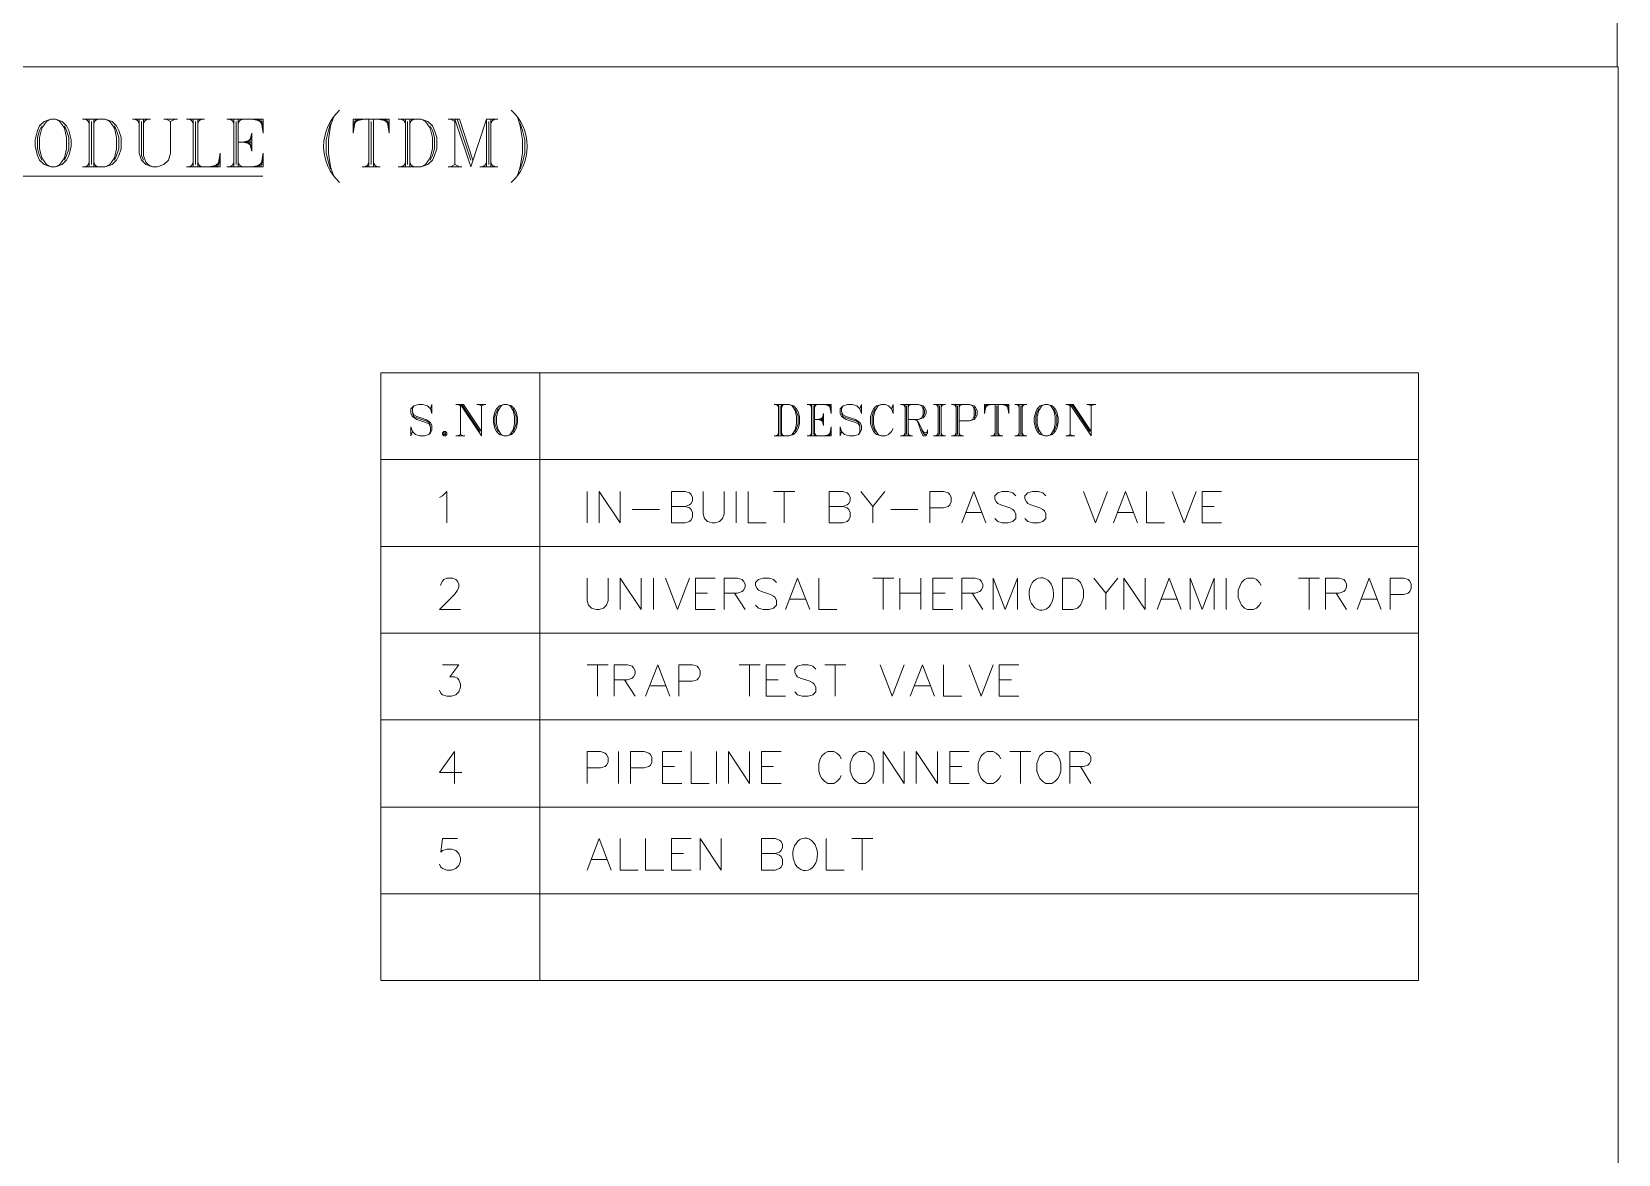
# Model space of a CAD drawing. Header units: inches. Extents: x -25.8 to 20.6, y -10.8 to 19.8.
# Drawn here: x -20.87 to -15.71, y 6.59 to 10.25 of the extents above; entities that cross this region are included whole.
import ezdxf

# ---------------------------------------------------------------- set-up
doc = ezdxf.new("R2010")
doc.units = ezdxf.units.IN
doc.header["$MEASUREMENT"] = 0
doc.layers.add('PDF_0', color=7, linetype='Continuous')

msp = doc.modelspace()

# ---------------------------------------------------------------- linework, layer by layer
at = {"layer": 'PDF_0', "lineweight": 0}
for points in [[(-25.77, 10.1323), (-15.7134, 10.1323), (-15.7134, 13.914), (-25.77, 13.914)], [(-25.77, 10.1323), (-15.7099, 10.1323), (-15.7099, 6.3506), (-25.77, 6.3506)], [(-20.8083, 9.9625), (-20.8303, 9.9552), (-20.845, 9.9405), (-20.8523, 9.9259), (-20.8596, 9.8953), (-20.8596, 9.8733), (-20.8523, 9.844), (-20.845, 9.8294), (-20.8303, 9.8147), (-20.8083, 9.8074), (-20.7937, 9.8074), (-20.7717, 9.8147), (-20.757, 9.8294), (-20.7497, 9.844), (-20.7424, 9.8733), (-20.7424, 9.8953), (-20.7497, 9.9259), (-20.757, 9.9405), (-20.7717, 9.9552), (-20.7937, 9.9625)], [(-20.1548, 9.8587), (-20.1622, 9.888), (-20.1548, 9.9173)], [(-19.735, 9.1367), (-19.735, 7.1591), (-16.3601, 7.1591), (-16.3601, 9.1367)], [(-19.3344, 9.0341), (-19.349, 9.0292), (-19.3588, 9.0194), (-19.3637, 9.0097), (-19.3686, 8.9901), (-19.3686, 8.9755), (-19.3637, 8.9559), (-19.3588, 8.9461), (-19.349, 8.9364), (-19.3344, 8.9315), (-19.3246, 8.9315), (-19.3099, 8.9364), (-19.3002, 8.9461), (-19.2953, 8.9559), (-19.2904, 8.9755), (-19.2904, 8.9901), (-19.2953, 9.0097), (-19.3002, 9.0194), (-19.3099, 9.0292), (-19.3246, 9.0341)], [(-17.5754, 9.0341), (-17.5901, 9.0292), (-17.5999, 9.0194), (-17.6047, 9.0097), (-17.6096, 8.9901), (-17.6096, 8.9755), (-17.6047, 8.9559), (-17.5999, 8.9461), (-17.5901, 8.9364), (-17.5754, 8.9315), (-17.5657, 8.9315), (-17.551, 8.9364), (-17.5412, 8.9461), (-17.5363, 8.9559), (-17.5315, 8.9755), (-17.5315, 8.9901), (-17.5363, 9.0097), (-17.5412, 9.0194), (-17.551, 9.0292), (-17.5657, 9.0341)], [(-18.2949, 8.9657), (-18.2998, 8.9852), (-18.2949, 9.0048)], [(-19.5298, 8.9461), (-19.5347, 8.9413), (-19.5347, 8.9364), (-19.5298, 8.9315), (-19.5249, 8.9315), (-19.52, 8.9364), (-19.52, 8.9413), (-19.5249, 8.9461)], [(-19.5298, 8.9413), (-19.5298, 8.9364), (-19.5249, 8.9364), (-19.5249, 8.9413)], [(-17.518, 8.3659), (-17.518, 8.4685), (-17.4838, 8.4685), (-17.4692, 8.4637), (-17.4594, 8.4539), (-17.4545, 8.4441), (-17.4496, 8.4295), (-17.4496, 8.405), (-17.4545, 8.3904), (-17.4594, 8.3806), (-17.4692, 8.3708), (-17.4838, 8.3659)], [(-18.1788, 7.9042), (-18.1886, 7.8993), (-18.1984, 7.8896), (-18.2033, 7.8798), (-18.2082, 7.8651), (-18.2082, 7.8407), (-18.2033, 7.826), (-18.1984, 7.8163), (-18.1886, 7.8065), (-18.1788, 7.8004), (-18.1593, 7.8004), (-18.1495, 7.8065), (-18.1398, 7.8163), (-18.1349, 7.826), (-18.13, 7.8407), (-18.13, 7.8651), (-18.1349, 7.8798), (-18.1398, 7.8896), (-18.1495, 7.8993), (-18.1593, 7.9042)], [(-17.5718, 7.9042), (-17.5815, 7.8993), (-17.5913, 7.8896), (-17.5962, 7.8798), (-17.6011, 7.8651), (-17.6011, 7.8407), (-17.5962, 7.826), (-17.5913, 7.8163), (-17.5815, 7.8065), (-17.5718, 7.8004), (-17.5522, 7.8004), (-17.5425, 7.8065), (-17.5327, 7.8163), (-17.5278, 7.826), (-17.5229, 7.8407), (-17.5229, 7.8651), (-17.5278, 7.8798), (-17.5327, 7.8896), (-17.5425, 7.8993), (-17.5522, 7.9042)]]:
    msp.add_lwpolyline(points, close=True, dxfattribs=at)
for points in [[(-20.8083, 9.9625), (-20.823, 9.9552), (-20.8376, 9.9332), (-20.845, 9.9026), (-20.845, 9.866), (-20.8376, 9.8367), (-20.823, 9.8147), (-20.8083, 9.8074)], [(-20.7937, 9.8074), (-20.779, 9.8147), (-20.7644, 9.8367), (-20.757, 9.866), (-20.757, 9.9026), (-20.7644, 9.9332), (-20.779, 9.9552), (-20.7937, 9.9625)], [(-20.7057, 9.9625), (-20.6312, 9.9625), (-20.6092, 9.9552), (-20.5946, 9.9405), (-20.5872, 9.9259), (-20.5799, 9.9026), (-20.5799, 9.866), (-20.5872, 9.844), (-20.5946, 9.8294), (-20.6092, 9.8147), (-20.6312, 9.8074), (-20.7057, 9.8074)], [(-20.6984, 9.9625), (-20.6837, 9.9552)], [(-20.6911, 9.9625), (-20.6837, 9.9478)], [(-20.6837, 9.9625), (-20.6837, 9.8074)], [(-20.6691, 9.9625), (-20.6691, 9.8074)], [(-20.6617, 9.9625), (-20.6691, 9.9478)], [(-20.6544, 9.9625), (-20.6691, 9.9552)], [(-20.6312, 9.9625), (-20.6166, 9.9552), (-20.6019, 9.9332), (-20.5946, 9.9026), (-20.5946, 9.866), (-20.6019, 9.8367), (-20.6166, 9.8147), (-20.6312, 9.8074)], [(-20.5433, 9.9625), (-20.4846, 9.9625)], [(-20.5359, 9.9625), (-20.5213, 9.9552)], [(-20.5286, 9.9625), (-20.5213, 9.9478)], [(-20.5213, 9.9625), (-20.5213, 9.8513), (-20.514, 9.8294), (-20.4993, 9.8147), (-20.4773, 9.8074), (-20.4626, 9.8074), (-20.4407, 9.8147), (-20.426, 9.8294), (-20.4187, 9.8513), (-20.4187, 9.9552)], [(-20.5066, 9.9625), (-20.5066, 9.844), (-20.4993, 9.822), (-20.492, 9.8147), (-20.4773, 9.8074)], [(-20.4993, 9.9625), (-20.5066, 9.9478)], [(-20.492, 9.9625), (-20.5066, 9.9552)], [(-20.4407, 9.9625), (-20.3967, 9.9625)], [(-20.4333, 9.9625), (-20.4187, 9.9552), (-20.404, 9.9625)], [(-20.3674, 9.9625), (-20.3087, 9.9625)], [(-20.36, 9.9625), (-20.3454, 9.9552)], [(-20.3527, 9.9625), (-20.3454, 9.9478)], [(-20.3454, 9.9625), (-20.3454, 9.8074)], [(-20.3307, 9.9625), (-20.3307, 9.8074)], [(-20.3234, 9.9625), (-20.3307, 9.9478)], [(-20.3161, 9.9625), (-20.3307, 9.9552)], [(-20.2355, 9.9625), (-20.1182, 9.9625), (-20.1182, 9.9173), (-20.1255, 9.9625)], [(-20.2281, 9.9625), (-20.2135, 9.9552)], [(-20.2208, 9.9625), (-20.2135, 9.9478)], [(-20.2135, 9.9625), (-20.2135, 9.8074)], [(-20.1988, 9.9625), (-20.1988, 9.8074)], [(-20.1915, 9.9625), (-20.1988, 9.9478)], [(-20.1842, 9.9625), (-20.1988, 9.9552)], [(-20.1548, 9.9625), (-20.1182, 9.9552)], [(-20.1402, 9.9625), (-20.1182, 9.9478)], [(-20.1328, 9.9625), (-20.1182, 9.9405)], [(-19.8837, 9.9772), (-19.891, 9.9625), (-19.8983, 9.9405), (-19.9057, 9.8953), (-19.9057, 9.8513), (-19.8983, 9.8074), (-19.891, 9.7854), (-19.8837, 9.7707)], [(-19.7151, 9.9625), (-19.7078, 9.9173), (-19.7078, 9.9625), (-19.825, 9.9625), (-19.825, 9.9173), (-19.8177, 9.9625)], [(-19.8104, 9.9625), (-19.825, 9.9405)], [(-19.803, 9.9625), (-19.825, 9.9478)], [(-19.7884, 9.9625), (-19.825, 9.9552)], [(-19.7737, 9.9625), (-19.7737, 9.8074)], [(-19.7591, 9.9625), (-19.7591, 9.8074)], [(-19.7444, 9.9625), (-19.7078, 9.9552)], [(-19.7298, 9.9625), (-19.7078, 9.9478)], [(-19.7224, 9.9625), (-19.7078, 9.9405)], [(-19.6785, 9.9625), (-19.6039, 9.9625), (-19.582, 9.9552), (-19.5673, 9.9405), (-19.56, 9.9259), (-19.5526, 9.9026), (-19.5526, 9.866), (-19.56, 9.844), (-19.5673, 9.8294), (-19.582, 9.8147), (-19.6039, 9.8074), (-19.6785, 9.8074)], [(-19.6699, 9.9625), (-19.6552, 9.9552)], [(-19.6626, 9.9625), (-19.6552, 9.9478)], [(-19.6552, 9.9625), (-19.6552, 9.8074)], [(-19.6406, 9.9625), (-19.6406, 9.8074)], [(-19.6333, 9.9625), (-19.6406, 9.9478)], [(-19.6259, 9.9625), (-19.6406, 9.9552)], [(-19.6039, 9.9625), (-19.5893, 9.9552), (-19.5746, 9.9332), (-19.5673, 9.9026), (-19.5673, 9.866), (-19.5746, 9.8367), (-19.5893, 9.8147), (-19.6039, 9.8074)], [(-19.516, 9.9625), (-19.4794, 9.9625), (-19.4354, 9.8294)], [(-19.5087, 9.9625), (-19.494, 9.9552)], [(-19.494, 9.8147), (-19.494, 9.9625), (-19.4427, 9.8074), (-19.3914, 9.9625), (-19.3914, 9.8074)], [(-19.4867, 9.9625), (-19.4427, 9.8294)], [(-19.3914, 9.9625), (-19.3548, 9.9625)], [(-19.3768, 9.9625), (-19.3768, 9.8074)], [(-19.3694, 9.9625), (-19.3768, 9.9478)], [(-19.3621, 9.9625), (-19.3768, 9.9552)], [(-19.2961, 9.9772), (-19.2888, 9.9625), (-19.2815, 9.9405), (-19.2741, 9.8953), (-19.2741, 9.8513), (-19.2815, 9.8074), (-19.2888, 9.7854), (-19.2961, 9.7707)], [(-20.8376, 9.9405), (-20.845, 9.9259), (-20.8523, 9.9026), (-20.8523, 9.866), (-20.845, 9.844), (-20.8376, 9.8294)], [(-20.7644, 9.8294), (-20.757, 9.844), (-20.7497, 9.866), (-20.7497, 9.9026), (-20.757, 9.9259), (-20.7644, 9.9405)], [(-20.6764, 9.9552), (-20.6764, 9.8147)], [(-20.6019, 9.9405), (-20.5946, 9.9259), (-20.5872, 9.9026), (-20.5872, 9.866), (-20.5946, 9.844), (-20.6019, 9.8294)], [(-20.514, 9.9552), (-20.514, 9.844), (-20.5066, 9.8294)], [(-20.3381, 9.9552), (-20.3381, 9.8147)], [(-20.2061, 9.9552), (-20.2061, 9.8147)], [(-19.8983, 9.9478), (-19.9057, 9.9259), (-19.913, 9.8953), (-19.913, 9.8513), (-19.9057, 9.822), (-19.8983, 9.8)], [(-19.7664, 9.9552), (-19.7664, 9.8147)], [(-19.6479, 9.9552), (-19.6479, 9.8147)], [(-19.5746, 9.9405), (-19.5673, 9.9259), (-19.56, 9.9026), (-19.56, 9.866), (-19.5673, 9.844), (-19.5746, 9.8294)], [(-19.3841, 9.9552), (-19.3841, 9.8147)], [(-19.2815, 9.9478), (-19.2741, 9.9259), (-19.2668, 9.8953), (-19.2668, 9.8513), (-19.2741, 9.822), (-19.2815, 9.8)], [(-20.1988, 9.888), (-20.1548, 9.888)], [(-20.1548, 9.8953), (-20.1842, 9.888), (-20.1548, 9.8807)], [(-20.1548, 9.9026), (-20.1695, 9.888), (-20.1548, 9.8733)], [(-20.6837, 9.8147), (-20.6984, 9.8074)], [(-20.6837, 9.822), (-20.6911, 9.8074)], [(-20.6691, 9.822), (-20.6617, 9.8074)], [(-20.6691, 9.8147), (-20.6544, 9.8074)], [(-20.3674, 9.8074), (-20.2574, 9.8074), (-20.2574, 9.8513), (-20.2648, 9.8074)], [(-20.3454, 9.8147), (-20.36, 9.8074)], [(-20.3454, 9.822), (-20.3527, 9.8074)], [(-20.3307, 9.822), (-20.3234, 9.8074)], [(-20.3307, 9.8147), (-20.3161, 9.8074)], [(-20.2941, 9.8074), (-20.2574, 9.8147)], [(-20.2794, 9.8074), (-20.2574, 9.822)], [(-20.2721, 9.8074), (-20.2574, 9.8294)], [(-20.2355, 9.8074), (-20.1182, 9.8074), (-20.1182, 9.8513), (-20.1255, 9.8074)], [(-20.2135, 9.8147), (-20.2281, 9.8074)], [(-20.2135, 9.822), (-20.2208, 9.8074)], [(-20.1988, 9.822), (-20.1915, 9.8074)], [(-20.1988, 9.8147), (-20.1842, 9.8074)], [(-20.1548, 9.8074), (-20.1182, 9.8147)], [(-20.1402, 9.8074), (-20.1182, 9.822)], [(-20.1328, 9.8074), (-20.1182, 9.8294)], [(-19.7957, 9.8074), (-19.7371, 9.8074)], [(-19.7737, 9.8147), (-19.7884, 9.8074)], [(-19.7737, 9.822), (-19.7811, 9.8074)], [(-19.7591, 9.822), (-19.7517, 9.8074)], [(-19.7591, 9.8147), (-19.7444, 9.8074)], [(-19.6552, 9.8147), (-19.6699, 9.8074)], [(-19.6552, 9.822), (-19.6626, 9.8074)], [(-19.6406, 9.822), (-19.6333, 9.8074)], [(-19.6406, 9.8147), (-19.6259, 9.8074)], [(-19.516, 9.8074), (-19.472, 9.8074)], [(-19.5087, 9.8074), (-19.494, 9.8147), (-19.4794, 9.8074)], [(-19.4134, 9.8074), (-19.3548, 9.8074)], [(-19.3914, 9.8147), (-19.4061, 9.8074)], [(-19.3914, 9.822), (-19.3987, 9.8074)], [(-19.3768, 9.822), (-19.3694, 9.8074)], [(-19.3768, 9.8147), (-19.3621, 9.8074)], [(-24.0892, 9.7768), (-20.1194, 9.7768)], [(-19.2183, 9.1367), (-19.2183, 7.1591)], [(-19.5738, 9.0194), (-19.5689, 9.0341), (-19.5689, 9.0048), (-19.5738, 9.0194), (-19.5835, 9.0292), (-19.5982, 9.0341), (-19.6129, 9.0341), (-19.6275, 9.0292), (-19.6373, 9.0194), (-19.6373, 9.0048), (-19.6324, 8.995), (-19.6177, 8.9852), (-19.5884, 8.9755), (-19.5787, 8.9706), (-19.5738, 8.9608), (-19.5738, 8.9461), (-19.5787, 8.9364)], [(-19.4907, 9.0341), (-19.4663, 9.0341), (-19.4077, 8.9461)], [(-19.4858, 9.0341), (-19.4761, 9.0292)], [(-19.4761, 8.9364), (-19.4761, 9.0341), (-19.4077, 8.9315), (-19.4077, 9.0292)], [(-19.4712, 9.0341), (-19.4125, 8.9461)], [(-19.4223, 9.0341), (-19.393, 9.0341)], [(-19.4174, 9.0341), (-19.4077, 9.0292), (-19.3979, 9.0341)], [(-19.3344, 9.0341), (-19.3441, 9.0292), (-19.3539, 9.0145), (-19.3588, 8.995), (-19.3588, 8.9706), (-19.3539, 8.951), (-19.3441, 8.9364), (-19.3344, 8.9315)], [(-19.3246, 8.9315), (-19.3148, 8.9364), (-19.305, 8.951), (-19.3002, 8.9706), (-19.3002, 8.995), (-19.305, 9.0145), (-19.3148, 9.0292), (-19.3246, 9.0341)], [(-18.4561, 9.0341), (-18.4073, 9.0341), (-18.3926, 9.0292), (-18.3828, 9.0194), (-18.3779, 9.0097), (-18.3731, 8.995), (-18.3731, 8.9706), (-18.3779, 8.9559), (-18.3828, 8.9461), (-18.3926, 8.9364), (-18.4073, 8.9315), (-18.4561, 8.9315)], [(-18.4512, 9.0341), (-18.4415, 9.0292)], [(-18.4463, 9.0341), (-18.4415, 9.0243)], [(-18.4415, 9.0341), (-18.4415, 8.9315)], [(-18.4317, 9.0341), (-18.4317, 8.9315)], [(-18.4268, 9.0341), (-18.4317, 9.0243)], [(-18.4219, 9.0341), (-18.4317, 9.0292)], [(-18.4073, 9.0341), (-18.3975, 9.0292), (-18.3877, 9.0145), (-18.3828, 8.995), (-18.3828, 8.9706), (-18.3877, 8.951), (-18.3975, 8.9364), (-18.4073, 8.9315)], [(-18.3486, 9.0341), (-18.2705, 9.0341), (-18.2705, 9.0048), (-18.2753, 9.0341)], [(-18.3437, 9.0341), (-18.334, 9.0292)], [(-18.3389, 9.0341), (-18.334, 9.0243)], [(-18.334, 9.0341), (-18.334, 8.9315)], [(-18.3242, 9.0341), (-18.3242, 8.9315)], [(-18.3193, 9.0341), (-18.3242, 9.0243)], [(-18.3144, 9.0341), (-18.3242, 9.0292)], [(-18.2949, 9.0341), (-18.2705, 9.0292)], [(-18.2851, 9.0341), (-18.2705, 9.0243)], [(-18.2802, 9.0341), (-18.2705, 9.0194)], [(-18.1764, 9.0194), (-18.1715, 9.0341), (-18.1715, 9.0048), (-18.1764, 9.0194), (-18.1862, 9.0292), (-18.2008, 9.0341), (-18.2167, 9.0341), (-18.2314, 9.0292), (-18.2411, 9.0194), (-18.2411, 9.0048), (-18.2363, 8.995), (-18.2216, 8.9852), (-18.1911, 8.9755), (-18.1813, 8.9706), (-18.1764, 8.9608), (-18.1764, 8.9461), (-18.1813, 8.9364)], [(-18.0738, 9.0194), (-18.0689, 9.0341), (-18.0689, 9.0048), (-18.0738, 9.0194), (-18.0836, 9.0292), (-18.0933, 9.0341), (-18.108, 9.0341), (-18.1227, 9.0292), (-18.1324, 9.0194), (-18.1373, 9.0097), (-18.1422, 8.995), (-18.1422, 8.9706), (-18.1373, 8.9559), (-18.1324, 8.9461), (-18.1227, 8.9364), (-18.108, 8.9315), (-18.0933, 8.9315), (-18.0836, 8.9364), (-18.0738, 8.9461), (-18.0689, 8.9559)], [(-18.108, 9.0341), (-18.1178, 9.0292), (-18.1275, 9.0145), (-18.1324, 8.995), (-18.1324, 8.9706), (-18.1275, 8.951), (-18.1178, 8.9364), (-18.108, 8.9315)], [(-18.0445, 9.0341), (-17.9859, 9.0341), (-17.9712, 9.0292), (-17.9663, 9.0243), (-17.9614, 9.0145), (-17.9614, 9.0048), (-17.9663, 8.995), (-17.9712, 8.9901), (-17.9859, 8.9852), (-18.0201, 8.9852)], [(-18.0396, 9.0341), (-18.0298, 9.0292)], [(-18.0347, 9.0341), (-18.0298, 9.0243)], [(-18.0298, 9.0341), (-18.0298, 8.9315)], [(-18.0201, 9.0341), (-18.0201, 8.9315)], [(-18.0152, 9.0341), (-18.0201, 9.0243)], [(-18.0103, 9.0341), (-18.0201, 9.0292)], [(-17.9859, 9.0341), (-17.9761, 9.0292), (-17.9712, 9.0194), (-17.9712, 8.9999), (-17.9761, 8.9901), (-17.9859, 8.9852)], [(-17.937, 9.0341), (-17.8979, 9.0341)], [(-17.9321, 9.0341), (-17.9223, 9.0292)], [(-17.9272, 9.0341), (-17.9223, 9.0243)], [(-17.9223, 9.0341), (-17.9223, 8.9315)], [(-17.9126, 9.0341), (-17.9126, 8.9315)], [(-17.9077, 9.0341), (-17.9126, 9.0243)], [(-17.9028, 9.0341), (-17.9126, 9.0292)], [(-17.8784, 9.0341), (-17.8197, 9.0341), (-17.8051, 9.0292), (-17.8002, 9.0243), (-17.7953, 9.0145), (-17.7953, 8.9999), (-17.8002, 8.9901), (-17.8051, 8.9852), (-17.8197, 8.9803), (-17.8539, 8.9803)], [(-17.8735, 9.0341), (-17.8637, 9.0292)], [(-17.8686, 9.0341), (-17.8637, 9.0243)], [(-17.8637, 9.0341), (-17.8637, 8.9315)], [(-17.8539, 9.0341), (-17.8539, 8.9315)], [(-17.849, 9.0341), (-17.8539, 9.0243)], [(-17.8442, 9.0341), (-17.8539, 9.0292)], [(-17.8197, 9.0341), (-17.81, 9.0292), (-17.8051, 9.0194), (-17.8051, 8.995), (-17.81, 8.9852), (-17.8197, 8.9803)], [(-17.6976, 9.0341), (-17.6927, 9.0048), (-17.6927, 9.0341), (-17.7709, 9.0341), (-17.7709, 9.0048), (-17.766, 9.0341)], [(-17.7611, 9.0341), (-17.7709, 9.0194)], [(-17.7562, 9.0341), (-17.7709, 9.0243)], [(-17.7464, 9.0341), (-17.7709, 9.0292)], [(-17.7367, 9.0341), (-17.7367, 8.9315)], [(-17.7269, 9.0341), (-17.7269, 8.9315)], [(-17.7171, 9.0341), (-17.6927, 9.0292)], [(-17.7074, 9.0341), (-17.6927, 9.0243)], [(-17.7025, 9.0341), (-17.6927, 9.0194)], [(-17.6732, 9.0341), (-17.6341, 9.0341)], [(-17.6683, 9.0341), (-17.6585, 9.0292)], [(-17.6634, 9.0341), (-17.6585, 9.0243)], [(-17.6585, 9.0341), (-17.6585, 8.9315)], [(-17.6487, 9.0341), (-17.6487, 8.9315)], [(-17.6438, 9.0341), (-17.6487, 9.0243)], [(-17.6389, 9.0341), (-17.6487, 9.0292)], [(-17.5754, 9.0341), (-17.5852, 9.0292), (-17.595, 9.0145), (-17.5999, 8.995), (-17.5999, 8.9706), (-17.595, 8.951), (-17.5852, 8.9364), (-17.5754, 8.9315)], [(-17.5657, 8.9315), (-17.5559, 8.9364), (-17.5461, 8.951), (-17.5412, 8.9706), (-17.5412, 8.995), (-17.5461, 9.0145), (-17.5559, 9.0292), (-17.5657, 9.0341)], [(-17.507, 9.0341), (-17.4826, 9.0341), (-17.424, 8.9461)], [(-17.5021, 9.0341), (-17.4924, 9.0292)], [(-17.4924, 8.9364), (-17.4924, 9.0341), (-17.424, 8.9315), (-17.424, 9.0292)], [(-17.4875, 9.0341), (-17.4289, 8.9461)], [(-17.4386, 9.0341), (-17.4093, 9.0341)], [(-17.4337, 9.0341), (-17.424, 9.0292), (-17.4142, 9.0341)], [(-19.6275, 9.0292), (-19.6324, 9.0194), (-19.6324, 9.0097), (-19.6275, 8.9999), (-19.6177, 8.995), (-19.5884, 8.9852), (-19.5738, 8.9755), (-19.5689, 8.9657), (-19.5689, 8.951), (-19.5738, 8.9413), (-19.5787, 8.9364), (-19.5933, 8.9315), (-19.608, 8.9315), (-19.6226, 8.9364), (-19.6324, 8.9461), (-19.6373, 8.9608), (-19.6373, 8.9315), (-19.6324, 8.9461)], [(-19.6324, 9.0048), (-19.6275, 8.995), (-19.6177, 8.9901), (-19.5884, 8.9803), (-19.5787, 8.9755), (-19.5738, 8.9657)], [(-19.3539, 9.0194), (-19.3588, 9.0097), (-19.3637, 8.995), (-19.3637, 8.9706), (-19.3588, 8.9559), (-19.3539, 8.9461)], [(-19.305, 8.9461), (-19.3002, 8.9559), (-19.2953, 8.9706), (-19.2953, 8.995), (-19.3002, 9.0097), (-19.305, 9.0194)], [(-18.4366, 9.0292), (-18.4366, 8.9364)], [(-18.3877, 9.0194), (-18.3828, 9.0097), (-18.3779, 8.995), (-18.3779, 8.9706), (-18.3828, 8.9559), (-18.3877, 8.9461)], [(-18.3291, 9.0292), (-18.3291, 8.9364)], [(-18.3242, 8.9852), (-18.2949, 8.9852)], [(-18.2949, 8.9901), (-18.3144, 8.9852), (-18.2949, 8.9803)], [(-18.2949, 8.995), (-18.3047, 8.9852), (-18.2949, 8.9755)], [(-18.2314, 9.0292), (-18.2363, 9.0194), (-18.2363, 9.0097), (-18.2314, 8.9999), (-18.2216, 8.995), (-18.1911, 8.9852), (-18.1764, 8.9755), (-18.1715, 8.9657), (-18.1715, 8.951), (-18.1764, 8.9413), (-18.1813, 8.9364), (-18.1959, 8.9315), (-18.2118, 8.9315), (-18.2265, 8.9364), (-18.2363, 8.9461), (-18.2411, 8.9608), (-18.2411, 8.9315), (-18.2363, 8.9461)], [(-18.2363, 9.0048), (-18.2314, 8.995), (-18.2216, 8.9901), (-18.1911, 8.9803), (-18.1813, 8.9755), (-18.1764, 8.9657)], [(-18.1275, 9.0194), (-18.1324, 9.0097), (-18.1373, 8.995), (-18.1373, 8.9706), (-18.1324, 8.9559), (-18.1275, 8.9461)], [(-18.0249, 9.0292), (-18.0249, 8.9364)], [(-18.0005, 8.9852), (-17.9907, 8.9803), (-17.9859, 8.9706), (-17.9761, 8.9413), (-17.9712, 8.9315), (-17.9614, 8.9315), (-17.9565, 8.9413), (-17.9565, 8.951)], [(-17.9907, 8.9803), (-17.9859, 8.9755), (-17.9712, 8.9461), (-17.9663, 8.9413), (-17.9614, 8.9413), (-17.9565, 8.9461)], [(-17.9712, 9.0243), (-17.9663, 9.0145), (-17.9663, 9.0048), (-17.9712, 8.995)], [(-17.9174, 9.0292), (-17.9174, 8.9364)], [(-17.8588, 9.0292), (-17.8588, 8.9364)], [(-17.8051, 9.0243), (-17.8002, 9.0145), (-17.8002, 8.9999), (-17.8051, 8.9901)], [(-17.7318, 9.0292), (-17.7318, 8.9364)], [(-17.6536, 9.0292), (-17.6536, 8.9364)], [(-17.595, 9.0194), (-17.5999, 9.0097), (-17.6047, 8.995), (-17.6047, 8.9706), (-17.5999, 8.9559), (-17.595, 8.9461)], [(-17.5461, 8.9461), (-17.5412, 8.9559), (-17.5363, 8.9706), (-17.5363, 8.995), (-17.5412, 9.0097), (-17.5461, 9.0194)], [(-19.4907, 8.9315), (-19.4614, 8.9315)], [(-19.4858, 8.9315), (-19.4761, 8.9364), (-19.4663, 8.9315)], [(-18.4415, 8.9364), (-18.4512, 8.9315)], [(-18.4415, 8.9413), (-18.4463, 8.9315)], [(-18.4317, 8.9413), (-18.4268, 8.9315)], [(-18.4317, 8.9364), (-18.4219, 8.9315)], [(-18.3486, 8.9315), (-18.2705, 8.9315), (-18.2705, 8.9608), (-18.2753, 8.9315)], [(-18.334, 8.9364), (-18.3437, 8.9315)], [(-18.334, 8.9413), (-18.3389, 8.9315)], [(-18.3242, 8.9413), (-18.3193, 8.9315)], [(-18.3242, 8.9364), (-18.3144, 8.9315)], [(-18.2949, 8.9315), (-18.2705, 8.9364)], [(-18.2851, 8.9315), (-18.2705, 8.9413)], [(-18.2802, 8.9315), (-18.2705, 8.9461)], [(-18.0445, 8.9315), (-18.0054, 8.9315)], [(-18.0298, 8.9364), (-18.0396, 8.9315)], [(-18.0298, 8.9413), (-18.0347, 8.9315)], [(-18.0201, 8.9413), (-18.0152, 8.9315)], [(-18.0201, 8.9364), (-18.0103, 8.9315)], [(-17.9761, 8.951), (-17.9712, 8.9413), (-17.9663, 8.9364), (-17.9614, 8.9364)], [(-17.937, 8.9315), (-17.8979, 8.9315)], [(-17.9223, 8.9364), (-17.9321, 8.9315)], [(-17.9223, 8.9413), (-17.9272, 8.9315)], [(-17.9126, 8.9413), (-17.9077, 8.9315)], [(-17.9126, 8.9364), (-17.9028, 8.9315)], [(-17.8784, 8.9315), (-17.8393, 8.9315)], [(-17.8637, 8.9364), (-17.8735, 8.9315)], [(-17.8637, 8.9413), (-17.8686, 8.9315)], [(-17.8539, 8.9413), (-17.849, 8.9315)], [(-17.8539, 8.9364), (-17.8442, 8.9315)], [(-17.7513, 8.9315), (-17.7122, 8.9315)], [(-17.7367, 8.9364), (-17.7464, 8.9315)], [(-17.7367, 8.9413), (-17.7416, 8.9315)], [(-17.7269, 8.9413), (-17.722, 8.9315)], [(-17.7269, 8.9364), (-17.7171, 8.9315)], [(-17.6732, 8.9315), (-17.6341, 8.9315)], [(-17.6585, 8.9364), (-17.6683, 8.9315)], [(-17.6585, 8.9413), (-17.6634, 8.9315)], [(-17.6487, 8.9413), (-17.6438, 8.9315)], [(-17.6487, 8.9364), (-17.6389, 8.9315)], [(-17.507, 8.9315), (-17.4777, 8.9315)], [(-17.5021, 8.9315), (-17.4924, 8.9364), (-17.4826, 8.9315)], [(-19.735, 8.8545), (-16.3601, 8.8545)], [(-19.5445, 8.7312), (-19.5347, 8.736), (-19.52, 8.7507), (-19.52, 8.6481)], [(-19.0644, 8.6481), (-19.0644, 8.7507)], [(-19.0253, 8.6481), (-19.0253, 8.7507), (-18.9569, 8.6481), (-18.9569, 8.7507)], [(-18.7456, 8.7018), (-18.731, 8.697), (-18.7261, 8.6921), (-18.7212, 8.6823), (-18.7212, 8.6676), (-18.7261, 8.6579), (-18.731, 8.653), (-18.7456, 8.6481), (-18.7896, 8.6481), (-18.7896, 8.7507), (-18.7456, 8.7507), (-18.731, 8.7458), (-18.7261, 8.7409), (-18.7212, 8.7312), (-18.7212, 8.7214), (-18.7261, 8.7116), (-18.731, 8.7067), (-18.7456, 8.7018), (-18.7896, 8.7018)], [(-18.687, 8.7507), (-18.687, 8.6774), (-18.6821, 8.6628), (-18.6723, 8.653), (-18.6577, 8.6481), (-18.6479, 8.6481), (-18.6332, 8.653), (-18.6235, 8.6628), (-18.6186, 8.6774), (-18.6186, 8.7507)], [(-18.5795, 8.6481), (-18.5795, 8.7507)], [(-18.5404, 8.7507), (-18.5404, 8.6481), (-18.4818, 8.6481)], [(-18.4573, 8.7507), (-18.3889, 8.7507)], [(-18.4231, 8.7507), (-18.4231, 8.6481)], [(-18.2326, 8.7018), (-18.2179, 8.697), (-18.213, 8.6921), (-18.2082, 8.6823), (-18.2082, 8.6676), (-18.213, 8.6579), (-18.2179, 8.653), (-18.2326, 8.6481), (-18.2766, 8.6481), (-18.2766, 8.7507), (-18.2326, 8.7507), (-18.2179, 8.7458), (-18.213, 8.7409), (-18.2082, 8.7312), (-18.2082, 8.7214), (-18.213, 8.7116), (-18.2179, 8.7067), (-18.2326, 8.7018), (-18.2766, 8.7018)], [(-18.174, 8.7507), (-18.1349, 8.7018), (-18.0958, 8.7507)], [(-17.9492, 8.6481), (-17.9492, 8.7507), (-17.9052, 8.7507), (-17.8894, 8.7458), (-17.8845, 8.7409), (-17.8796, 8.7312), (-17.8796, 8.7165), (-17.8845, 8.7067), (-17.8894, 8.7018), (-17.9052, 8.697), (-17.9492, 8.697)], [(-17.8454, 8.6481), (-17.8063, 8.7507), (-17.7672, 8.6481)], [(-17.6695, 8.736), (-17.6793, 8.7458), (-17.6939, 8.7507), (-17.7135, 8.7507), (-17.7281, 8.7458), (-17.7379, 8.736), (-17.7379, 8.7263), (-17.733, 8.7165), (-17.7281, 8.7116), (-17.7183, 8.7067), (-17.689, 8.697), (-17.6793, 8.6921), (-17.6744, 8.6872), (-17.6695, 8.6774), (-17.6695, 8.6628), (-17.6793, 8.653), (-17.6939, 8.6481), (-17.7135, 8.6481), (-17.7281, 8.653), (-17.7379, 8.6628)], [(-17.5718, 8.736), (-17.5815, 8.7458), (-17.5962, 8.7507), (-17.6157, 8.7507), (-17.6304, 8.7458), (-17.6402, 8.736), (-17.6402, 8.7263), (-17.6353, 8.7165), (-17.6304, 8.7116), (-17.6206, 8.7067), (-17.5913, 8.697), (-17.5815, 8.6921), (-17.5767, 8.6872), (-17.5718, 8.6774), (-17.5718, 8.6628), (-17.5815, 8.653), (-17.5962, 8.6481), (-17.6157, 8.6481), (-17.6304, 8.653), (-17.6402, 8.6628)], [(-17.4496, 8.7507), (-17.4105, 8.6481), (-17.3714, 8.7507)], [(-17.3519, 8.6481), (-17.3128, 8.7507), (-17.2737, 8.6481)], [(-17.2444, 8.7507), (-17.2444, 8.6481), (-17.1858, 8.6481)], [(-17.1614, 8.7507), (-17.1223, 8.6481), (-17.0832, 8.7507)], [(-17.0001, 8.6481), (-17.0636, 8.6481), (-17.0636, 8.7507), (-17.0001, 8.7507)], [(-18.9178, 8.6921), (-18.8287, 8.6921)], [(-18.1349, 8.7018), (-18.1349, 8.6481)], [(-18.0762, 8.6921), (-17.9883, 8.6921)], [(-17.8307, 8.6823), (-17.7819, 8.6823)], [(-17.3372, 8.6823), (-17.2884, 8.6823)], [(-17.0636, 8.7018), (-17.0245, 8.7018)], [(-19.735, 8.5711), (-16.3601, 8.5711)], [(-19.5396, 8.4441), (-19.5396, 8.449), (-19.5347, 8.4588), (-19.5298, 8.4637), (-19.52, 8.4685), (-19.5005, 8.4685), (-19.4907, 8.4637), (-19.4858, 8.4588), (-19.4809, 8.449), (-19.4809, 8.4392), (-19.4858, 8.4295), (-19.4956, 8.4148), (-19.5445, 8.3659), (-19.4761, 8.3659)], [(-19.0644, 8.4685), (-19.0644, 8.3953), (-19.0595, 8.3806), (-19.0498, 8.3708), (-19.0351, 8.3659), (-19.0253, 8.3659), (-19.0107, 8.3708), (-19.0009, 8.3806), (-18.996, 8.3953), (-18.996, 8.4685)], [(-18.9569, 8.3659), (-18.9569, 8.4685), (-18.8885, 8.3659), (-18.8885, 8.4685)], [(-18.8482, 8.3659), (-18.8482, 8.4685)], [(-18.8091, 8.4685), (-18.77, 8.3659), (-18.731, 8.4685)], [(-18.6479, 8.3659), (-18.7114, 8.3659), (-18.7114, 8.4685), (-18.6479, 8.4685)], [(-18.6186, 8.3659), (-18.6186, 8.4685), (-18.5746, 8.4685), (-18.5599, 8.4637), (-18.5551, 8.4588), (-18.5502, 8.449), (-18.5502, 8.4392), (-18.5551, 8.4295), (-18.5599, 8.4246), (-18.5746, 8.4197), (-18.6186, 8.4197)], [(-18.4476, 8.4539), (-18.4573, 8.4637), (-18.472, 8.4685), (-18.4915, 8.4685), (-18.5062, 8.4637), (-18.516, 8.4539), (-18.516, 8.4441), (-18.5111, 8.4343), (-18.5062, 8.4295), (-18.4964, 8.4246), (-18.4671, 8.4148), (-18.4573, 8.4099), (-18.4525, 8.405), (-18.4476, 8.3953), (-18.4476, 8.3806), (-18.4573, 8.3708), (-18.472, 8.3659), (-18.4915, 8.3659), (-18.5062, 8.3708), (-18.516, 8.3806)], [(-18.4183, 8.3659), (-18.3792, 8.4685), (-18.3401, 8.3659)], [(-18.3108, 8.4685), (-18.3108, 8.3659), (-18.2521, 8.3659)], [(-18.1349, 8.4685), (-18.0665, 8.4685)], [(-18.1007, 8.4685), (-18.1007, 8.3659)], [(-18.0469, 8.3659), (-18.0469, 8.4685)], [(-17.9785, 8.4685), (-17.9785, 8.3659)], [(-17.8747, 8.3659), (-17.9394, 8.3659), (-17.9394, 8.4685), (-17.8747, 8.4685)], [(-17.8454, 8.3659), (-17.8454, 8.4685), (-17.8014, 8.4685), (-17.7867, 8.4637), (-17.7819, 8.4588), (-17.777, 8.449), (-17.777, 8.4392), (-17.7819, 8.4295), (-17.7867, 8.4246), (-17.8014, 8.4197), (-17.8454, 8.4197)], [(-17.7428, 8.3659), (-17.7428, 8.4685), (-17.7037, 8.3659), (-17.6646, 8.4685), (-17.6646, 8.3659)], [(-17.4154, 8.4685), (-17.3763, 8.4197), (-17.3372, 8.4685)], [(-17.3177, 8.3659), (-17.3177, 8.4685), (-17.2493, 8.3659), (-17.2493, 8.4685)], [(-17.2102, 8.3659), (-17.1711, 8.4685), (-17.132, 8.3659)], [(-17.1027, 8.3659), (-17.1027, 8.4685), (-17.0636, 8.3659), (-17.0245, 8.4685), (-17.0245, 8.3659)], [(-16.9855, 8.3659), (-16.9855, 8.4685)], [(-16.8719, 8.4441), (-16.8767, 8.4539), (-16.8865, 8.4637), (-16.8963, 8.4685), (-16.9158, 8.4685), (-16.9256, 8.4637), (-16.9354, 8.4539), (-16.9403, 8.4441), (-16.9464, 8.4295), (-16.9464, 8.405), (-16.9403, 8.3904), (-16.9354, 8.3806), (-16.9256, 8.3708), (-16.9158, 8.3659), (-16.8963, 8.3659), (-16.8865, 8.3708), (-16.8767, 8.3806), (-16.8719, 8.3904)], [(-16.7497, 8.4685), (-16.6813, 8.4685)], [(-16.7155, 8.4685), (-16.7155, 8.3659)], [(-16.6618, 8.3659), (-16.6618, 8.4685), (-16.6178, 8.4685), (-16.6031, 8.4637), (-16.5982, 8.4588), (-16.5934, 8.449), (-16.5934, 8.4392), (-16.5982, 8.4295), (-16.6031, 8.4246), (-16.6178, 8.4197), (-16.6618, 8.4197)], [(-16.5592, 8.3659), (-16.5201, 8.4685), (-16.481, 8.3659)], [(-16.4517, 8.3659), (-16.4517, 8.4685), (-16.4077, 8.4685), (-16.393, 8.4637), (-16.3882, 8.4588), (-16.3833, 8.449), (-16.3833, 8.4343), (-16.3882, 8.4246), (-16.393, 8.4197), (-16.4077, 8.4148), (-16.4517, 8.4148)], [(-18.7114, 8.4197), (-18.6723, 8.4197)], [(-18.5844, 8.4197), (-18.5502, 8.3659)], [(-18.0469, 8.4197), (-17.9785, 8.4197)], [(-17.9394, 8.4197), (-17.8991, 8.4197)], [(-17.8112, 8.4197), (-17.777, 8.3659)], [(-17.3763, 8.4197), (-17.3763, 8.3659)], [(-16.6276, 8.4197), (-16.5934, 8.3659)], [(-18.4036, 8.4001), (-18.3547, 8.4001)], [(-17.1956, 8.4001), (-17.1467, 8.4001)], [(-16.5445, 8.4001), (-16.4956, 8.4001)], [(-19.735, 8.289), (-16.3601, 8.289)], [(-19.5347, 8.1864), (-19.4809, 8.1864), (-19.5103, 8.1473), (-19.4956, 8.1473), (-19.4858, 8.1424), (-19.4809, 8.1375), (-19.4761, 8.1229), (-19.4761, 8.1131), (-19.4809, 8.0984), (-19.4907, 8.0887), (-19.5054, 8.0838), (-19.52, 8.0838), (-19.5347, 8.0887), (-19.5396, 8.0936), (-19.5445, 8.1033)], [(-19.0644, 8.1864), (-18.996, 8.1864)], [(-19.0302, 8.1864), (-19.0302, 8.0838)], [(-18.9765, 8.0838), (-18.9765, 8.1864), (-18.9325, 8.1864), (-18.9178, 8.1815), (-18.913, 8.1766), (-18.9081, 8.1668), (-18.9081, 8.1571), (-18.913, 8.1473), (-18.9178, 8.1424), (-18.9325, 8.1375), (-18.9765, 8.1375)], [(-18.8739, 8.0838), (-18.8336, 8.1864), (-18.7945, 8.0838)], [(-18.7652, 8.0838), (-18.7652, 8.1864), (-18.7212, 8.1864), (-18.7065, 8.1815), (-18.7016, 8.1766), (-18.6968, 8.1668), (-18.6968, 8.1522), (-18.7016, 8.1424), (-18.7065, 8.1375), (-18.7212, 8.1326), (-18.7652, 8.1326)], [(-18.5697, 8.1864), (-18.5013, 8.1864)], [(-18.5355, 8.1864), (-18.5355, 8.0838)], [(-18.4183, 8.0838), (-18.4818, 8.0838), (-18.4818, 8.1864), (-18.4183, 8.1864)], [(-18.3205, 8.1717), (-18.3303, 8.1815), (-18.345, 8.1864), (-18.3645, 8.1864), (-18.3792, 8.1815), (-18.3889, 8.1717), (-18.3889, 8.162), (-18.3841, 8.1522), (-18.3792, 8.1473), (-18.3694, 8.1424), (-18.3401, 8.1326), (-18.3303, 8.1278), (-18.3254, 8.1229), (-18.3205, 8.1131), (-18.3205, 8.0984), (-18.3303, 8.0887), (-18.345, 8.0838), (-18.3645, 8.0838), (-18.3792, 8.0887), (-18.3889, 8.0984)], [(-18.2912, 8.1864), (-18.2228, 8.1864)], [(-18.257, 8.1864), (-18.257, 8.0838)], [(-18.1104, 8.1864), (-18.0714, 8.0838), (-18.0323, 8.1864)], [(-18.0127, 8.0838), (-17.9736, 8.1864), (-17.9345, 8.0838)], [(-17.9052, 8.1864), (-17.9052, 8.0838), (-17.8454, 8.0838)], [(-17.821, 8.1864), (-17.7819, 8.0838), (-17.7428, 8.1864)], [(-17.6597, 8.0838), (-17.7232, 8.0838), (-17.7232, 8.1864), (-17.6597, 8.1864)], [(-18.9423, 8.1375), (-18.9081, 8.0838)], [(-18.858, 8.118), (-18.8091, 8.118)], [(-18.4818, 8.1375), (-18.4427, 8.1375)], [(-17.9981, 8.118), (-17.9492, 8.118)], [(-17.7232, 8.1375), (-17.6841, 8.1375)], [(-19.735, 8.0068), (-16.3601, 8.0068)], [(-19.4956, 7.8004), (-19.4956, 7.9042), (-19.5445, 7.8358), (-19.4712, 7.8358)], [(-19.0644, 7.8004), (-19.0644, 7.9042), (-19.0204, 7.9042), (-19.0058, 7.8993), (-19.0009, 7.8944), (-18.996, 7.8847), (-18.996, 7.87), (-19.0009, 7.8602), (-19.0058, 7.8554), (-19.0204, 7.8505), (-19.0644, 7.8505)], [(-18.9618, 7.8004), (-18.9618, 7.9042)], [(-18.9227, 7.8004), (-18.9227, 7.9042), (-18.8788, 7.9042), (-18.8629, 7.8993), (-18.858, 7.8944), (-18.8531, 7.8847), (-18.8531, 7.87), (-18.858, 7.8602), (-18.8629, 7.8554), (-18.8788, 7.8505), (-18.9227, 7.8505)], [(-18.7554, 7.8004), (-18.8189, 7.8004), (-18.8189, 7.9042), (-18.7554, 7.9042)], [(-18.7261, 7.9042), (-18.7261, 7.8004), (-18.6674, 7.8004)], [(-18.643, 7.8004), (-18.643, 7.9042)], [(-18.6039, 7.8004), (-18.6039, 7.9042), (-18.5355, 7.8004), (-18.5355, 7.9042)], [(-18.4329, 7.8004), (-18.4964, 7.8004), (-18.4964, 7.9042), (-18.4329, 7.9042)], [(-18.2375, 7.8798), (-18.2424, 7.8896), (-18.2521, 7.8993), (-18.2619, 7.9042), (-18.2814, 7.9042), (-18.2912, 7.8993), (-18.301, 7.8896), (-18.3059, 7.8798), (-18.3108, 7.8651), (-18.3108, 7.8407), (-18.3059, 7.826), (-18.301, 7.8163), (-18.2912, 7.8065), (-18.2814, 7.8004), (-18.2619, 7.8004), (-18.2521, 7.8065), (-18.2424, 7.8163), (-18.2375, 7.826)], [(-18.1007, 7.8004), (-18.1007, 7.9042), (-18.0323, 7.8004), (-18.0323, 7.9042)], [(-17.9932, 7.8004), (-17.9932, 7.9042), (-17.9248, 7.8004), (-17.9248, 7.9042)], [(-17.821, 7.8004), (-17.8845, 7.8004), (-17.8845, 7.9042), (-17.821, 7.9042)], [(-17.7183, 7.8798), (-17.7232, 7.8896), (-17.733, 7.8993), (-17.7428, 7.9042), (-17.7623, 7.9042), (-17.7721, 7.8993), (-17.7819, 7.8896), (-17.7867, 7.8798), (-17.7916, 7.8651), (-17.7916, 7.8407), (-17.7867, 7.826), (-17.7819, 7.8163), (-17.7721, 7.8065), (-17.7623, 7.8004), (-17.7428, 7.8004), (-17.733, 7.8065), (-17.7232, 7.8163), (-17.7183, 7.826)], [(-17.689, 7.9042), (-17.6206, 7.9042)], [(-17.6548, 7.9042), (-17.6548, 7.8004)], [(-17.4936, 7.8004), (-17.4936, 7.9042), (-17.4496, 7.9042), (-17.435, 7.8993), (-17.4301, 7.8944), (-17.4252, 7.8847), (-17.4252, 7.8749), (-17.4301, 7.8651), (-17.435, 7.8602), (-17.4496, 7.8554), (-17.4936, 7.8554)], [(-18.8189, 7.8554), (-18.7798, 7.8554)], [(-18.4964, 7.8554), (-18.4573, 7.8554)], [(-17.8845, 7.8554), (-17.8454, 7.8554)], [(-17.4594, 7.8554), (-17.4252, 7.8004)], [(-19.735, 7.7234), (-16.3601, 7.7234)], [(-19.4858, 7.6208), (-19.5347, 7.6208), (-19.5396, 7.5769), (-19.5347, 7.5818), (-19.52, 7.5866), (-19.5054, 7.5866), (-19.4907, 7.5818), (-19.4809, 7.572), (-19.4761, 7.5573), (-19.4761, 7.5475), (-19.4809, 7.5329), (-19.4907, 7.5231), (-19.5054, 7.5182), (-19.52, 7.5182), (-19.5347, 7.5231), (-19.5396, 7.528), (-19.5445, 7.5378)], [(-19.0644, 7.5182), (-19.0253, 7.6208), (-18.9862, 7.5182)], [(-18.9569, 7.6208), (-18.9569, 7.5182), (-18.8983, 7.5182)], [(-18.8739, 7.6208), (-18.8739, 7.5182), (-18.814, 7.5182)], [(-18.7261, 7.5182), (-18.7896, 7.5182), (-18.7896, 7.6208), (-18.7261, 7.6208)], [(-18.6968, 7.5182), (-18.6968, 7.6208), (-18.6283, 7.5182), (-18.6283, 7.6208)], [(-18.4525, 7.572), (-18.4378, 7.5671), (-18.4329, 7.5622), (-18.428, 7.5524), (-18.428, 7.5378), (-18.4329, 7.528), (-18.4378, 7.5231), (-18.4525, 7.5182), (-18.4964, 7.5182), (-18.4964, 7.6208), (-18.4525, 7.6208), (-18.4378, 7.616), (-18.4329, 7.6111), (-18.428, 7.6013), (-18.428, 7.5915), (-18.4329, 7.5818), (-18.4378, 7.5769), (-18.4525, 7.572), (-18.4964, 7.572)], [(-18.2863, 7.6208), (-18.2863, 7.5182), (-18.2277, 7.5182)], [(-18.2033, 7.6208), (-18.1349, 7.6208)], [(-18.1691, 7.6208), (-18.1691, 7.5182)], [(-19.0498, 7.5524), (-19.0009, 7.5524)], [(-18.7896, 7.572), (-18.7505, 7.572)], [(-19.735, 7.4413), (-16.3601, 7.4413)]]:
    msp.add_lwpolyline(points, dxfattribs=at)
for centre, start, end in [((-19.7612, 9.8739), 132.4547, 227.5453), ((-19.4186, 9.8739), 312.4547, 47.5453)]:
    msp.add_arc(centre, 0.1598, start, end, dxfattribs=at)
for centre in [(-17.5865, 8.417), (-18.3548, 7.5693)]:
    msp.add_ellipse(centre, major_axis=(-0.0007, 0.053), ratio=0.755342, start_param=0.226116, end_param=6.509301, dxfattribs=at)

doc.saveas('drawing.dxf')
